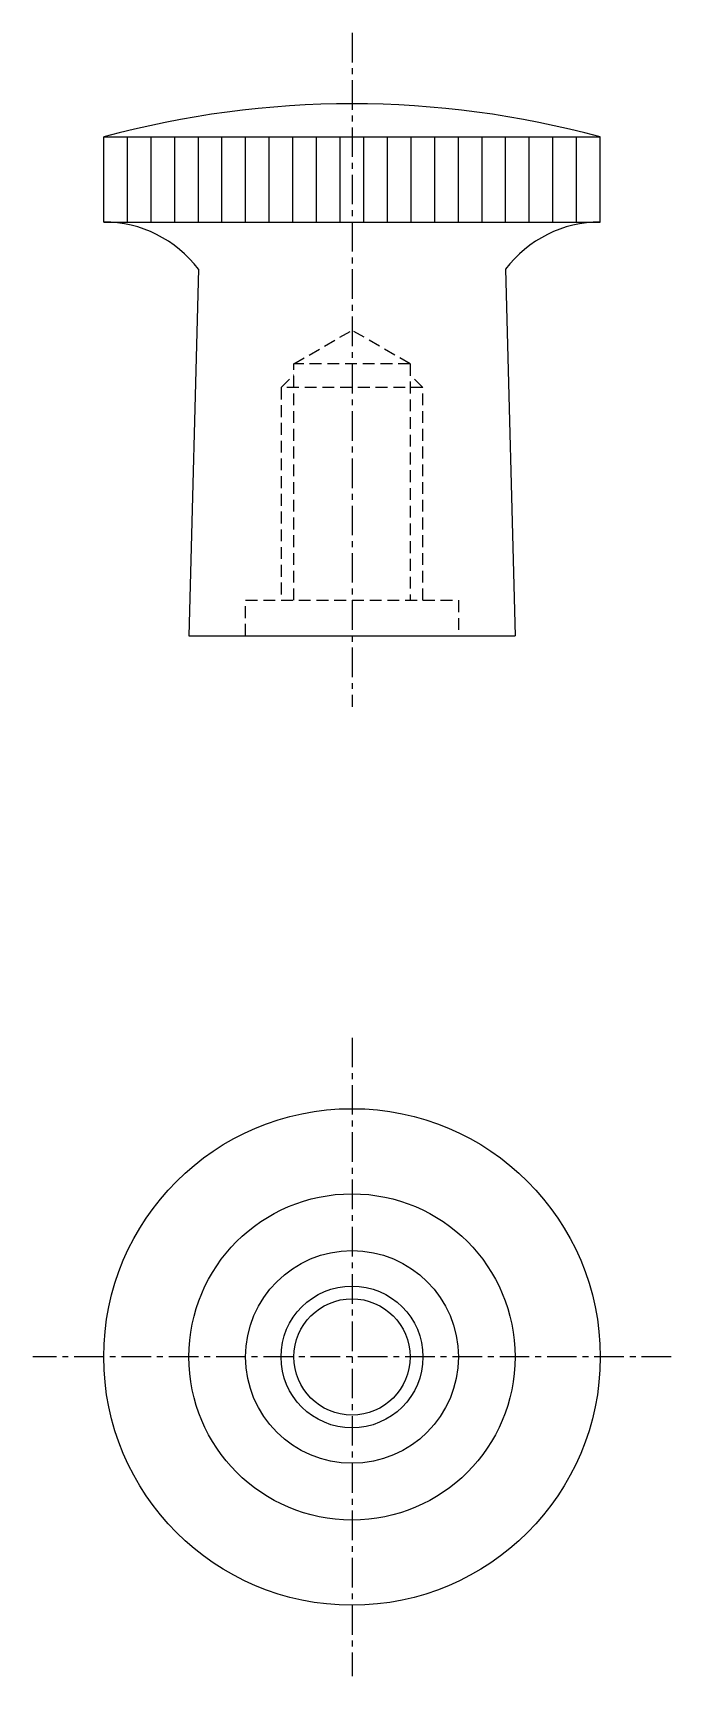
# Model space of a CAD drawing. Extents: x 10.3 to 97.1, y 10 to 108.6.
# Drawn here: x 70.1 to 97.1, y 39.1 to 108.6 of the extents above; entities outside this region: 2.
import ezdxf

# ---------------------------------------------------------------- set-up
doc = ezdxf.new("R2010")
doc.units = 0
doc.linetypes.add('CENTER', pattern=[2, 1.25, -0.25, 0.25, -0.25])
doc.linetypes.add('DASHED', pattern=[0.75, 0.5, -0.25])
doc.layers.get('0').update_dxf_attribs({"linetype": 'CONTINUOUS'})
doc.layers.add('CENTER', color=1, linetype='CENTER')
doc.styles.get("Standard").update_dxf_attribs({"font": 'txt.shx', "bigfont": 'bigfont.shx'})

msp = doc.modelspace()

# ---------------------------------------------------------------- linework, layer by layer
at = {"color": 7, "linetype": 'CONTINUOUS'}
for p, q in [((73.081, 104.158), (94.081, 104.158)), ((73.081, 100.561), (73.081, 104.158)), ((74.081, 100.561), (74.081, 104.158)), ((75.081, 100.561), (75.081, 104.158)), ((76.081, 100.561), (76.081, 104.158)), ((77.081, 100.561), (77.081, 104.158)), ((78.081, 100.561), (78.081, 104.158)), ((79.081, 100.561), (79.081, 104.158)), ((80.081, 100.561), (80.081, 104.158)), ((81.081, 100.561), (81.081, 104.158)), ((82.081, 100.561), (82.081, 104.158)), ((83.081, 100.561), (83.081, 104.158)), ((84.081, 100.561), (84.081, 104.158)), ((85.081, 100.561), (85.081, 104.158)), ((86.081, 100.561), (86.081, 104.158)), ((87.081, 100.561), (87.081, 104.158)), ((88.081, 100.561), (88.081, 104.158)), ((89.081, 100.561), (89.081, 104.158)), ((90.081, 100.561), (90.081, 104.158)), ((91.081, 100.561), (91.081, 104.158)), ((92.081, 100.561), (92.081, 104.158)), ((93.081, 100.561), (93.081, 104.158)), ((94.081, 100.561), (94.081, 104.158)), ((73.081, 100.561), (94.081, 100.561)), ((77.081, 98.561), (76.681, 83.061)), ((90.081, 98.561), (90.481, 83.061)), ((76.681, 83.061), (90.481, 83.061))]:
    msp.add_line(p, q, dxfattribs=at)
at = {"color": 3, "linetype": 'DASHED'}
for p, q in [((81.122, 94.561), (83.581, 95.98)), ((86.039, 94.561), (83.581, 95.98)), ((86.039, 94.561), (81.122, 94.561)), ((81.122, 84.561), (81.122, 94.561)), ((86.039, 94.561), (86.039, 84.561)), ((80.581, 93.561), (81.122, 94.102)), ((86.581, 93.561), (86.039, 94.102)), ((86.581, 93.561), (80.581, 93.561)), ((80.581, 93.561), (80.581, 84.561)), ((86.581, 84.561), (86.581, 93.561)), ((79.081, 84.561), (88.081, 84.561)), ((79.081, 83.061), (79.081, 84.561)), ((88.081, 84.561), (88.081, 83.061))]:
    msp.add_line(p, q, dxfattribs=at)
at = {"color": 7, "linetype": 'CONTINUOUS'}
for radius in [10.5, 6.9, 4.5, 2.458]:
    msp.add_circle((83.581, 52.561), radius, dxfattribs=at)
at = {"color": 3, "linetype": 'CONTINUOUS'}
msp.add_circle((83.581, 52.561), 3, dxfattribs=at)
at = {"color": 7, "linetype": 'CONTINUOUS'}
for centre, radius, start, end in [((83.581, 65.561), 40, 74.78154, 105.21846), ((73.081, 95.561), 5, 36.8699, 90), ((94.081, 95.561), 5, 90, 143.1301)]:
    msp.add_arc(centre, radius, start, end, dxfattribs=at)
at = {"layer": 'CENTER', "color": 1, "linetype": 'CENTER'}
for p, q in [((83.581, 108.561), (83.581, 80.061)), ((83.581, 66.061), (83.581, 39.061)), ((97.081, 52.561), (70.081, 52.561))]:
    msp.add_line(p, q, dxfattribs=at)

# ---------------------------------------------------------------- texts
at = {"color": 7, "linetype": 'CONTINUOUS'}
for s, p in [('NSXP 6', (10, 20)), ('NSXP06', (10, 10))]:
    msp.add_text(s, height=2, dxfattribs=at).set_placement(p)

doc.saveas('drawing.dxf')
